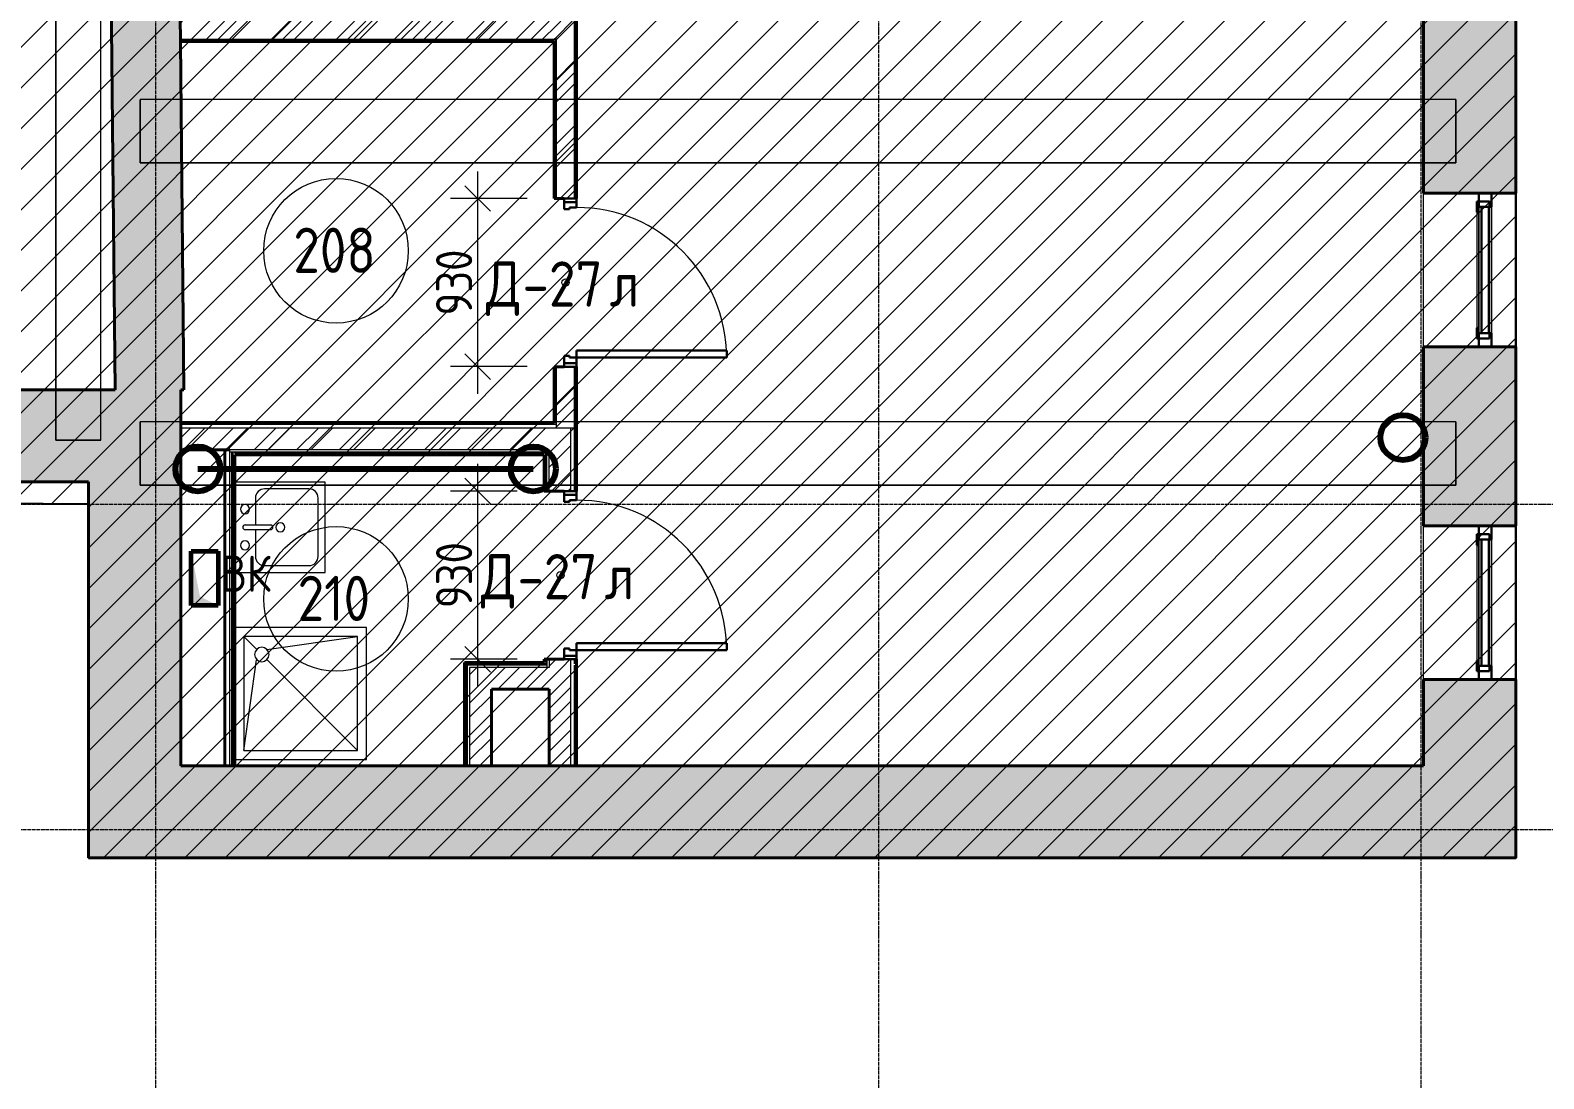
# Model space of a CAD drawing. Header units: millimetres. Extents: x -11886 to 379896, y -8130 to 47743.
# Drawn here: x 149854 to 158227, y -920 to 4877 of the extents above; entities that cross this region are included whole.
import ezdxf

# ---------------------------------------------------------------- set-up
doc = ezdxf.new("R2010")
doc.units = ezdxf.units.MM
for name, pattern in [('ADSK_Линия сетки', [25, 20, -2.5, 0, -2.5]), ('ADSK_Сверху', [4.5, 3, -1.5]), ('ADSK_Снесено', [4.5, 3, -1.5])]:
    doc.linetypes.add(name, pattern=pattern)
for name, color, linetype, lineweight, true_color in [('_ Окна', 5, 'Continuous', 30, 0x0000ff), ('Витраж', 5, 'Continuous', 18, 0x0000ff), ('Двери', 5, 'Continuous', 18, 0x0000ff), ('Линии', 7, 'Continuous', 9, 0x00a600), ('Окна', 5, 'Continuous', 18, 0x0000ff), ('Панели витража', 5, 'Continuous', 18, 0x0000ff), ('планы со стояками отопление_dwg', 7, 'Continuous', 9, 0x767676), ('Сантехника', 5, 'Continuous', 18, 0x0000ff), ('Стены внутренние', 5, 'Continuous', 18, 0x0000ff), ('Стены наружные', 1, 'ADSK_Снесено', 18, 0xff0000), ('Стены штриховка', 5, 'Continuous', 18, 0x0000ff)]:
    doc.layers.add(name, color=color, linetype=linetype, lineweight=lineweight, true_color=true_color)
for name, color, linetype, lineweight in [('Аннотация', 7, 'Continuous', 9), ('Каркас', 7, 'Continuous', 18), ('Марки дверей', 7, 'Continuous', 20), ('Марки помещений', 7, 'Continuous', 20), ('Оси', 7, 'Continuous', 9), ('Размеры', 7, 'Continuous', 9), ('стояки', 7, 'Continuous', 9), ('Узлы', 7, 'Continuous', 18)]:
    doc.layers.add(name, color=color, linetype=linetype, lineweight=lineweight)
doc.styles.add('GOST Common_1', font='GOST_Common.ttf', dxfattribs={"width": 0.9, "height": 200})
doc.styles.add('GOST Common_2', font='GOST_Common.ttf', dxfattribs={"width": 0.9, "height": 250})
doc.dimstyles.new('ADSK_Основной_2_мм_Округление_до_1_мм', dxfattribs={"dimscale": 304.8, "dimtxt": 201.142999, "dimasz": 0.463911, "dimexe": 0.492126, "dimexo": 0.492126, "dimgap": 0.098425, "dimtad": 1, "dimdec": 0, "dimdsep": 46, "dimtxsty": 'GOST Common_1', "dimblk1": 'OBLIQUE', "dimblk2": 'OBLIQUE', "dimsah": 1, "dimcen": 0.09, "dimdle": 0.492126, "dimazin": 2, "dimtfac": 1, "dimtdec": 4, "dimtix": 1, "dimtmove": 0, "dimatfit": 3, "dimfxl": 1, "dimtvp": 1, "dimtolj": 1, "dimtzin": 0, "dimlwd": 20, "dimlwe": 20, "dimarcsym": 2})
pattern_1 = [(45, (108139.4, 150), (-179.6051, 179.6051), []), (45, (108202.9, 150), (0, 359.2102), []), (45, (108075.9, 150), (0, 359.2102), [])]
pattern_2 = [(45, (108139.4, 150), (-117.8655, 117.8655), []), (45, (108217.98, 150), (-117.8655, 117.8655), [])]

# ---------------------------------------------------------------- blocks, each defined once
blk = doc.blocks.new('ADSK_БалкаЖБ_Прямоугольная - 350х280мм-843200-02 План 2-го этажа маркировочный')
at = {"layer": 'Каркас', "color": 253, "linetype": 'ADSK_Сверху', "true_color": 0xaaaaaa}
for p, q in [((-3639.3, 175), (-3639.3, -175)), ((-3639.3, 175), (3639.3, 175)), ((3639.3, -175), (3639.3, 175)), ((-3639.3, -175), (3639.3, -175))]:
    blk.add_line(p, q, dxfattribs=at)
at = {"layer": 'Каркас', "color": 253, "linetype": 'ADSK_Сверху', "true_color": 0xb2b2b2}
for p, q in [((-3639.3, -175), (-3639.3, 175)), ((3639.3, 175), (-3639.3, 175)), ((3639.3, 175), (3639.3, -175)), ((-3639.3, -175), (3639.3, -175))]:
    blk.add_line(p, q, dxfattribs=at)
blk = doc.blocks.new('Витраж-тент со смещением вовне - 60мм 30 сдвиг-1466941-02 План 2-го этажа маркировочный')
at = {"layer": '_ Окна', "color": 161, "linetype": 'ADSK_Сверху', "true_color": 0xaaaaff}
for p, q in [((-379, 25), (-379, -45)), ((-379, 25), (-349, 25)), ((-379, -45), (-379, 25)), ((379, 25), (349, 25)), ((379, -45), (379, 25)), ((379, -45), (379, 25)), ((-319, -45), (-379, -45)), ((-319, -35), (-319, -45)), ((319, -35), (319, -45)), ((319, -45), (379, -45))]:
    blk.add_line(p, q, dxfattribs=at)
at = {"layer": 'Окна', "color": 161, "linetype": 'ADSK_Сверху', "true_color": 0xaaaaff}
blk.add_line((-319, -45), (319, -45), dxfattribs=at)
blk = doc.blocks.new('Прямоугольный импост - 70х20_56мм-1425354-02 План 2-го этажа маркировочный')
at = {"layer": 'Витраж', "color": 161, "linetype": 'ADSK_Сверху', "true_color": 0xaaaaff}
for p, q in [((465.8, 2112.1), (395.8, 2112.1)), ((395.8, 2036.1), (395.8, 2112.1)), ((465.8, 2036.1), (465.8, 2112.1)), ((395.8, 1262.1), (395.8, 1338.1)), ((395.8, 1262.1), (465.8, 1262.1)), ((465.8, 1262.1), (465.8, 1338.1))]:
    blk.add_line(p, q, dxfattribs=at)
blk = doc.blocks.new('Прямоугольный импост - 70х20_56мм-1424845-02 План 2-го этажа маркировочный')
at = {"layer": 'Витраж', "color": 161, "linetype": 'ADSK_Сверху', "true_color": 0xaaaaff}
for p, q in [((-76, 35), (0, 35)), ((0, 35), (0, -35)), ((0, -35), (-76, -35))]:
    blk.add_line(p, q, dxfattribs=at)
blk = doc.blocks.new('Прямоугольный импост - 70х20_56мм-1424846-02 План 2-го этажа маркировочный')
at = {"layer": 'Витраж', "color": 161, "linetype": 'ADSK_Сверху', "true_color": 0xaaaaff}
for p, q in [((0, 35), (-76, 35)), ((0, -35), (0, 35)), ((-76, -35), (0, -35))]:
    blk.add_line(p, q, dxfattribs=at)
blk = doc.blocks.new('Прямоугольный импост - 70х60мм-1425356-02 План 2-го этажа маркировочный')
at = {"layer": 'Витраж', "color": 161, "linetype": 'ADSK_Сверху', "true_color": 0xaaaaff}
for p, q in [((465.8, 2036.1), (395.8, 2036.1)), ((395.8, 1338.1), (395.8, 2036.1)), ((465.8, 1338.1), (465.8, 2036.1)), ((395.8, 1338.1), (465.8, 1338.1))]:
    blk.add_line(p, q, dxfattribs=at)
blk = doc.blocks.new('Системная панель - _AR_Стекло_40мм_привязка по центру-V199-02 План 2-го этажа маркировочный')
at = {"layer": 'Панели витража', "lineweight": 30}
for p, q in [((349, 20), (-349, 20)), ((-349, 20), (-349, -20)), ((349, -20), (349, 20)), ((-349, -20), (349, -20))]:
    blk.add_line(p, q, dxfattribs=at)
blk = doc.blocks.new('Прямоугольный импост - 70х40_56мм-V53-02 План 2-го этажа маркировочный')
at = {"layer": 'Витраж'}
for p, q in [((-6006, 16950.4), (-6006, 16252.4)), ((-5936, 16950.4), (-5936, 16252.4))]:
    blk.add_line(p, q, dxfattribs=at)
blk = doc.blocks.new('Прямоугольный импост - 70х20_56мм-V200-02 План 2-го этажа маркировочный')
at = {"layer": 'Витраж', "lineweight": 30}
for p, q in [((-76, 35), (0, 35)), ((-76, -35), (-76, 35)), ((0, 35), (0, -35)), ((0, -35), (-76, -35))]:
    blk.add_line(p, q, dxfattribs=at)
blk = doc.blocks.new('Прямоугольный импост - 70х20_56мм-V201-02 План 2-го этажа маркировочный')
at = {"layer": 'Витраж', "lineweight": 30}
for p, q in [((0, 35), (-76, 35)), ((-76, 35), (-76, -35)), ((0, -35), (0, 35)), ((-76, -35), (0, -35))]:
    blk.add_line(p, q, dxfattribs=at)
blk = doc.blocks.new('Системная панель - _AR_Стекло_40мм_привязка по центру-V202-02 План 2-го этажа маркировочный')
at = {"layer": 'Панели витража', "lineweight": 30}
for p, q in [((349, 20), (-349, 20)), ((-349, 20), (-349, -20)), ((349, -20), (349, 20)), ((-349, -20), (349, -20))]:
    blk.add_line(p, q, dxfattribs=at)
blk = doc.blocks.new('Прямоугольный импост - 70х40_56мм-1425355-02 План 2-го этажа маркировочный')
at = {"layer": 'Витраж'}
for p, q in [((395.8, 2036.1), (395.8, 1338.1)), ((465.8, 2036.1), (465.8, 1338.1))]:
    blk.add_line(p, q, dxfattribs=at)
blk = doc.blocks.new('Прямоугольный импост - 70х20_56мм-V203-02 План 2-го этажа маркировочный')
at = {"layer": 'Витраж', "lineweight": 30}
for p, q in [((-76, 35), (0, 35)), ((-76, -35), (-76, 35)), ((0, 35), (0, -35)), ((0, -35), (-76, -35))]:
    blk.add_line(p, q, dxfattribs=at)
blk = doc.blocks.new('Прямоугольный импост - 70х20_56мм-V204-02 План 2-го этажа маркировочный')
at = {"layer": 'Витраж', "lineweight": 30}
for p, q in [((0, 35), (-76, 35)), ((-76, 35), (-76, -35)), ((0, -35), (0, 35)), ((-76, -35), (0, -35))]:
    blk.add_line(p, q, dxfattribs=at)
blk = doc.blocks.new('AC_Дверь_Однопольная - Д-27л 930х2200h-1983253-02 План 2-го этажа маркировочный')
at = {"layer": 'Двери', "lineweight": 30}
for p, q in [((415, 892), (375, 892)), ((375, 892), (375, 62)), ((415, 62), (415, 892)), ((-445, 62), (-465, 62)), ((-465, 62), (-465, -8)), ((-415, 62), (-445, 62)), ((-445, 62), (-445, -8)), ((-445, -8), (-445, 62)), ((-415, 22), (-415, 62)), ((-405, 22), (-415, 22)), ((-405, -8), (-405, 22)), ((375, 62), (415, 62)), ((415, 22), (405, 22)), ((405, 22), (405, -8)), ((445, 62), (415, 62)), ((415, 62), (415, 22)), ((445, -8), (445, 62)), ((465, 62), (445, 62)), ((445, 62), (445, -8)), ((465, -8), (465, 62)), ((-465, -8), (-445, -8)), ((-445, -8), (-405, -8)), ((405, -8), (445, -8)), ((445, -8), (465, -8))]:
    blk.add_line(p, q, dxfattribs=at)
at = {"layer": 'Двери'}
blk.add_arc((415, 62), 830, 90, 180, dxfattribs=at)
blk = doc.blocks.new('AC_Дверь_Однопольная - Д-27л 930х2200h-2080604-02 План 2-го этажа маркировочный')
at = {"layer": 'Двери', "lineweight": 30}
for p, q in [((415, 920), (375, 920)), ((375, 920), (375, 90)), ((415, 90), (415, 920)), ((-445, 90), (-465, 90)), ((-465, 90), (-465, 20)), ((-415, 90), (-445, 90)), ((-445, 90), (-445, 20)), ((-445, 20), (-445, 90)), ((-415, 50), (-415, 90)), ((375, 90), (415, 90)), ((445, 90), (415, 90)), ((415, 90), (415, 50)), ((445, 20), (445, 90)), ((465, 90), (445, 90)), ((445, 90), (445, 20)), ((465, 20), (465, 90)), ((-465, 20), (-445, 20)), ((-445, 20), (-405, 20)), ((-405, 50), (-415, 50)), ((-405, 20), (-405, 50)), ((415, 50), (405, 50)), ((405, 50), (405, 20)), ((405, 20), (445, 20)), ((445, 20), (465, 20))]:
    blk.add_line(p, q, dxfattribs=at)
at = {"layer": 'Двери'}
blk.add_arc((415, 90), 830, 90, 180, dxfattribs=at)
blk = doc.blocks.new('Кухонная мойка-Одиночная - 500 x 500 мм-1924934-02 План 2-го этажа маркировочный')
at = {"layer": 'Сантехника'}
for p, q in [((-234.3, 252.3), (-234.3, -247.7)), ((265.7, -247.7), (265.7, 252.3)), ((3, 195.2), (3, 53.1)), ((28.4, 195.2), (28.4, 53.1)), ((-196.2, 87.2), (-196.2, -158.8)), ((3, 138), (-145.4, 138)), ((176.8, 138), (28.4, 138)), ((227.6, -158.8), (227.6, 87.2)), ((-234.3, -247.7), (265.7, -247.7)), ((-145.4, -209.6), (176.8, -209.6))]:
    blk.add_line(p, q, dxfattribs=at)
for centre, radius, start, end in [((-84.3, 195.2), 25.4, 360, 180), ((-84.3, 195.2), 25.4, 180, 0), ((15.7, 195.2), 12.7, 360, 180), ((115.7, 195.2), 25.4, 360, 180), ((115.7, 195.2), 25.4, 180, 0), ((-145.4, 87.2), 50.8, 90, 180), ((176.8, 87.2), 50.8, 360, 90), ((15.7, 0), 25.4, 360, 180), ((15.7, 0), 25.4, 180, 0), ((15.7, 53.1), 12.7, 180, 0), ((-145.4, -158.8), 50.8, 180, 270), ((176.8, -158.8), 50.8, 270, 0)]:
    blk.add_arc(centre, radius, start, end, dxfattribs=at)
blk = doc.blocks.new('Душевая кабинка-2D - 730кв-1928972-02 План 2-го этажа маркировочный')
at = {"layer": 'Сантехника'}
for p, q in [((730, 0), (0, 0)), ((730, -730), (730, 0)), ((50, -50), (50, -680)), ((680, -50), (50, -50)), ((680, -680), (680, -50)), ((0, -730), (730, -730)), ((50, -680), (680, -680))]:
    blk.add_line(p, q, dxfattribs=at)
at = {"layer": 'Сантехника', "lineweight": 9}
for p, q in [((122.4, -122.4), (50, -50)), ((177.6, -122.4), (680, -50)), ((50, -680), (121.1, -178.9)), ((680, -680), (178.9, -178.9))]:
    blk.add_line(p, q, dxfattribs=at)
at = {"layer": 'Сантехника'}
for start, end in [(0, 180), (180, 0)]:
    blk.add_arc((150, -150), 40, start, end, dxfattribs=at)
blk = doc.blocks.new('планы со стояками отопление_dwg-1484427-02 План 2-го этажа маркировочный')
at = {"layer": 'стояки', "color": 246, "lineweight": 80, "true_color": 0x7f001f}
blk.add_line((215897.5, 240857.9), (217753.5, 240857.9), dxfattribs=at)
for centre in [(222564.9, 241030.8), (215897.5, 240857.9), (217753.5, 240857.9)]:
    blk.add_circle(centre, 124.3, dxfattribs=at)
blk = doc.blocks.new('ADSK_Марка_Помещение_ОдноЗначение - Номер-247393-02 План 2-го этажа маркировочный')
at = {"layer": 'Марки помещений'}
blk.add_circle((0, 0), 4, dxfattribs=at)
blk = doc.blocks.new('ADSK_Марка_Дверь - Типоразмер_ADSK_Марка-58376-02 План 2-го этажа маркировочный')
at = {"layer": 'Марки дверей', "lineweight": 9}
blk.add_circle((0, 0), 0.2, dxfattribs=at)
blk = doc.blocks.new('_Oblique')
at = {"color": 0, "linetype": 'ByBlock', "lineweight": -2}
blk.add_line((-0.5, -0.5), (0.5, 0.5), dxfattribs=at)
blk = doc.blocks.new('*D1599')
at = {"layer": 'Defpoints', "color": 0, "transparency": 16777216}
for p in [(152752.7, 3946.8), (152328.7, 3016.8), (152752.7, 3016.8)]:
    blk.add_point(p, dxfattribs=at)
at = {"layer": 'Размеры', "color": 0, "lineweight": 20, "transparency": 16777216}
for p, q in [((152328.7, 4096.8), (152328.7, 2866.8)), ((152602.7, 3946.8), (152178.7, 3946.8)), ((152602.7, 3016.8), (152178.7, 3016.8))]:
    blk.add_line(p, q, dxfattribs=at)
at = {"layer": 'Размеры', "color": 0, "lineweight": 20, "transparency": 16777216, "xscale": 141.4, "yscale": 141.4, "zscale": 141.4}
for p, rotation in [((152328.7, 3946.8), 90), ((152328.7, 3016.8), 270)]:
    blk.add_blockref('_Oblique', p, dxfattribs=dict(at, rotation=rotation))
at = {"layer": 'Размеры', "color": 0, "lineweight": 20, "transparency": 16777216, "insert": (152198.7, 3481.8), "char_height": 200, "width": 454.106, "attachment_point": 5, "rotation": 90, "style": 'GOST Common_1'}
blk.add_mtext('\\A1;930', dxfattribs=at)
blk = doc.blocks.new('*D1600')
at = {"layer": 'Defpoints', "color": 0, "transparency": 16777216}
for p in [(152696.7, 2328.8), (152328.7, 1398.8), (152696.7, 1398.8)]:
    blk.add_point(p, dxfattribs=at)
at = {"layer": 'Размеры', "color": 0, "lineweight": 20, "transparency": 16777216}
for p, q in [((152328.7, 2478.8), (152328.7, 1248.8)), ((152546.7, 2328.8), (152178.7, 2328.8)), ((152546.7, 1398.8), (152178.7, 1398.8))]:
    blk.add_line(p, q, dxfattribs=at)
at = {"layer": 'Размеры', "color": 0, "lineweight": 20, "transparency": 16777216, "xscale": 141.4, "yscale": 141.4, "zscale": 141.4}
for p, rotation in [((152328.7, 2328.8), 90), ((152328.7, 1398.8), 270)]:
    blk.add_blockref('_Oblique', p, dxfattribs=dict(at, rotation=rotation))
at = {"layer": 'Размеры', "color": 0, "lineweight": 20, "transparency": 16777216, "insert": (152198.7, 1863.8), "char_height": 200, "width": 454.106, "attachment_point": 5, "rotation": 90, "style": 'GOST Common_1'}
blk.add_mtext('\\A1;930', dxfattribs=at)

msp = doc.modelspace()

# ---------------------------------------------------------------- hatches: boundary and pattern name
at = {"lineweight": 13, "true_color": 0x636466, "transparency": 33554559}
h = msp.add_hatch(dxfattribs=at)
h.set_pattern_fill('ANSI31', color=251, scale=50)
h.set_pattern_definition([(45, (108139.4, 85026.59), (-112.2532, 112.2532), [])])
h.paths.add_polyline_path([(158072.8, 8682.3), (164353.35, 8682.3), (164172.02, 43909.21), (154172.61, 43909.21), (154172.61, 21084.06), (154859.25, 21054.57), (154861.07, 11328.12), (108910.53, 11328.12), (108910.53, 8679.25), (108429.9, 8679.25), (108429.9, 456.79), (116412.4, 422.02), (116412.4, 2336.48), (127112.04, 2336.48), (127112.04, -2582.57), (139475.8, -2582.57), (139475.8, 2335.74), (150176.33, 2256.79), (150176.33, 300.23), (158072.8, 300.23)])
at = {"layer": 'Стены внутренние', "true_color": 0xc0c0c0}
msp.add_hatch(color=9, dxfattribs=at).paths.add_polyline_path([(150703.91, 2889.5), (150643.87, 8780.41), (150263.84, 8781.41), (150323.89, 2889.5), (150686.33, 2889.5)])
at = {"layer": 'Стены внутренние', "lineweight": 9}
h = msp.add_hatch(dxfattribs=at)
h.set_pattern_fill('FP_1', color=256, style=0, pattern_type=2)
h.set_pattern_definition(pattern_1)
h.paths.add_polyline_path([(150684.17, 4826.79), (152764.74, 4826.85), (152764.74, 4926.79), (150683.15, 4926.79)])
h = msp.add_hatch(dxfattribs=at)
h.set_pattern_fill('FP_1', color=256, style=0, pattern_type=2)
h.set_pattern_definition(pattern_1)
h.paths.add_polyline_path([(152864.74, 2676.77), (152864.74, 3016.79), (152764.74, 3016.79), (152764.74, 2676.77), (152844.74, 2676.77)])
h.paths.add_polyline_path([(152764.74, 3946.79), (152864.74, 3946.79), (152864.74, 4926.79), (152764.74, 4926.79), (152764.74, 4695.67)])
h = msp.add_hatch(dxfattribs=at)
h.set_pattern_fill('FP_2', color=256, style=0, pattern_type=2)
h.set_pattern_definition(pattern_2)
h.paths.add_polyline_path([(150929.74, 2556.77), (150957.24, 2556.77), (150957.24, 2676.77), (150686.33, 2676.77), (150686.33, 2556.77), (150800.99, 2556.77)])
h = msp.add_hatch(dxfattribs=at)
h.set_pattern_fill('FP_2', color=256, style=0, pattern_type=2)
h.set_pattern_definition(pattern_2)
h.paths.add_polyline_path([(152724.74, 2556.77), (152844.74, 2556.77), (152844.74, 2676.77), (150957.24, 2676.77), (150957.24, 2556.77), (152706.98, 2556.77)])
h = msp.add_hatch(dxfattribs=at)
h.set_pattern_fill('FP_2', color=256, style=0, pattern_type=2)
h.set_pattern_definition(pattern_2)
h.paths.add_polyline_path([(152844.74, 1353.86), (152844.74, 1398.77), (152724.74, 1398.77), (152724.74, 1353.86)])
h.paths.add_polyline_path([(152724.74, 2328.77), (152844.74, 2328.77), (152844.74, 2556.77), (152724.74, 2556.77), (152724.74, 2349.29)])
h = msp.add_hatch(dxfattribs=at)
h.set_pattern_fill('FP_2', color=256, style=0, pattern_type=2)
h.set_pattern_definition(pattern_2)
h.paths.add_polyline_path([(152724.74, 1233.86), (152724.74, 1353.86), (152284.74, 1353.86), (152284.74, 1233.86), (152706.98, 1233.86)])
h = msp.add_hatch(dxfattribs=at)
h.set_pattern_fill('FP_2', color=256, style=0, pattern_type=2)
h.set_pattern_definition(pattern_2)
h.paths.add_polyline_path([(152844.74, 810.23), (152844.74, 1353.86), (152724.74, 1353.86), (152724.74, 810.23)])
h = msp.add_hatch(dxfattribs=at)
h.set_pattern_fill('FP_2', color=256, style=0, pattern_type=2)
h.set_pattern_definition(pattern_2)
h.paths.add_polyline_path([(152404.74, 810.23), (152404.74, 1233.86), (152284.74, 1233.86), (152284.74, 810.23)])
at = {"layer": 'Стены наружные', "linetype": 'Continuous', "true_color": 0xc0c0c0}
h = msp.add_hatch(color=9, dxfattribs=at)
h.paths.add_polyline_path([(158072.8, 300.23), (158072.8, 1286.55), (157562.8, 1286.55), (157562.8, 300.23), (157735.05, 300.23)])
h.paths.add_polyline_path([(157562.8, 2136.55), (158072.8, 2136.55), (158072.8, 3126.44), (157562.8, 3126.44)])
h.paths.add_polyline_path([(158072.8, 3976.44), (158072.8, 4966.95), (157562.8, 4966.95), (157562.8, 3976.44), (157735.05, 3976.44)])
h.paths.add_polyline_path([(157735.05, 5816.95), (158072.8, 5816.95), (158072.8, 6783.55), (157562.8, 6783.55), (157562.8, 5816.95), (157699.37, 5816.95)])
h.paths.add_polyline_path([(157686.64, 7633.55), (158072.8, 7633.55), (158072.8, 9192.3), (157562.8, 9192.3), (157562.8, 7633.55)])
h = msp.add_hatch(color=9, dxfattribs=at)
h.paths.add_polyline_path([(150165.66, 2379.5), (150686.33, 2379.5), (150686.33, 2889.5), (149625.02, 2889.5), (149625.02, 2379.5)])
h.paths.add_polyline_path([(147805.02, 2379.5), (147805.02, 2889.5), (146815.58, 2889.5), (146815.58, 2379.5), (147624.34, 2379.5)])
h.paths.add_polyline_path([(144016.98, 2379.5), (144995.58, 2379.5), (144995.58, 2889.5), (144016.98, 2889.5), (144016.98, 2714.83)])
h.paths.add_polyline_path([(141209.01, 2379.5), (142196.98, 2379.5), (142196.98, 2889.5), (141209.01, 2889.5), (141209.01, 2714.83)])
h.paths.add_polyline_path([(138659.84, 2379.5), (139389.01, 2379.5), (139389.01, 2889.5), (138360.26, 2889.5), (138360.26, 2379.5)])
h.paths.add_polyline_path([(135333.35, 2379.5), (136540.26, 2379.5), (136540.26, 2889.5), (135333.35, 2889.5), (135333.35, 2714.83)])
h.paths.add_polyline_path([(132532.86, 2379.5), (133933.35, 2379.5), (133933.35, 2889.5), (132532.86, 2889.5), (132532.86, 2714.83)])
h.paths.add_polyline_path([(131132.86, 2379.5), (131132.86, 2889.5), (129903.4, 2889.5), (129903.4, 2379.5), (130908.57, 2379.5)])
h.paths.add_polyline_path([(127919.58, 2379.5), (128083.4, 2379.5), (128083.4, 2889.5), (127094.76, 2889.5), (127094.76, 2379.5), (127293.77, 2379.5)])
h.paths.add_polyline_path([(125274.76, 2379.5), (125274.76, 2889.5), (124257.12, 2889.5), (124257.12, 2379.5), (124752.45, 2379.5)])
h.paths.add_polyline_path([(116412.4, 2379.5), (116813.14, 2379.5), (116813.14, 2889.5), (116412.4, 2889.5), (116412.4, 2749.37)])
h.paths.add_polyline_path([(122004.71, 2379.5), (122437.12, 2379.5), (122437.12, 2889.5), (121410.9, 2889.5), (121410.9, 2379.5)])
h.paths.add_polyline_path([(119590.9, 2379.5), (119590.9, 2889.5), (118633.14, 2889.5), (118633.14, 2379.5)])
for points in [[(150686.33, 300.23), (150686.33, 2379.5), (150176.33, 2379.5), (150176.33, 300.23), (150517.1, 300.23)], [(153977.64, 300.23), (157562.8, 300.23), (157562.8, 810.23), (150686.33, 810.23), (150686.33, 300.23), (152706.98, 300.23)]]:
    msp.add_hatch(color=9, dxfattribs=at).paths.add_polyline_path(points)
at = {"layer": 'Узлы', "true_color": 0x808080}
msp.add_hatch(color=8, dxfattribs=at).paths.add_polyline_path([(150743.32, 1696.23), (150893.32, 1696.23), (150792.82, 1745.73), (150743.32, 1996.23), (150743.32, 1745.73)])

# ---------------------------------------------------------------- linework, layer by layer
at = {"color": 251, "lineweight": 30, "true_color": 0x636466}
msp.add_lwpolyline([(154172.61, 21084.06), (154172.61, 43909.21), (164172.02, 43909.21), (164353.35, 8682.3), (158072.8, 8682.3), (158072.8, 300.23), (150176.33, 300.23), (150176.33, 2256.79), (139375.37, 2336.48), (139475.8, 2335.74), (139475.8, -2582.57), (127112.04, -2582.57), (127112.04, 2336.48), (116412.4, 2336.48), (116412.4, 422.02), (108429.9, 456.79), (108429.9, 8679.25)], dxfattribs=at)
at = {"layer": 'Каркас', "color": 253, "linetype": 'ADSK_Сверху', "true_color": 0xb2b2b2}
for p, q in [((149994.69, 8999.43), (149994.69, 2610.02)), ((150244.69, 2610.02), (150244.69, 8999.43)), ((150244.69, 2610.02), (149994.69, 2610.02))]:
    msp.add_line(p, q, dxfattribs=at)
at = {"layer": 'Каркас', "color": 253, "linetype": 'ADSK_Сверху', "true_color": 0xaaaaaa}
for p, q in [((149994.69, 2610.02), (149994.69, 8999.43)), ((150244.69, 2610.02), (150244.69, 8999.43)), ((149994.69, 2610.02), (150244.69, 2610.02))]:
    msp.add_line(p, q, dxfattribs=at)
at = {"layer": 'Линии', "lineweight": 60}
for p, q in [((150743.32, 1996.23), (150893.32, 1996.23)), ((150743.32, 1696.23), (150743.32, 1996.23)), ((150893.32, 1996.23), (150893.32, 1696.23)), ((150893.32, 1696.23), (150743.32, 1696.23))]:
    msp.add_line(p, q, dxfattribs=at)
at = {"layer": 'Оси', "linetype": 'ADSK_Линия сетки'}
for p, q in [((154549.31, -5917.65), (154549.31, 44684.79)), ((157549.31, -5917.65), (157549.31, 44684.79)), ((150549.31, -5917.65), (150549.31, 21818.8)), ((97053.17, 2256.79), (165281.12, 2256.79)), ((97053.17, 456.79), (165281.12, 456.79))]:
    msp.add_line(p, q, dxfattribs=at)
at = {"layer": 'Стены внутренние', "color": 18, "lineweight": 40, "true_color": 0x000000}
for p, q in [((152876.74, 3946.79), (152876.74, 9100.92)), ((150279.51, 7244.63), (150323.89, 2889.5)), ((150684.27, 4816.79), (150677.18, 5512.16)), ((150684.29, 4814.79), (152752.74, 4814.79)), ((150703.91, 2889.5), (150684.29, 4814.79)), ((152752.74, 4814.79), (152752.74, 3946.79)), ((152752.74, 3946.79), (152806.74, 3946.79)), ((152752.74, 3016.79), (152752.74, 2708.77)), ((152806.74, 3016.79), (152752.74, 3016.79)), ((152876.74, 2328.77), (152876.74, 3016.79)), ((150686.33, 2889.5), (150703.91, 2889.5)), ((152752.74, 2708.77), (150686.33, 2708.77)), ((150957.24, 2556.77), (150686.33, 2556.77)), ((150929.74, 2556.77), (150929.74, 810.23)), ((150984.74, 810.23), (150984.74, 2528.77)), ((150984.74, 2528.77), (152696.74, 2528.77)), ((152696.74, 2528.77), (152696.74, 2328.77)), ((152696.74, 2328.77), (152806.74, 2328.77)), ((152256.74, 1381.86), (152256.74, 810.23)), ((152696.74, 1381.86), (152256.74, 1381.86)), ((152696.74, 1398.77), (152696.74, 1381.86)), ((152806.74, 1398.77), (152696.74, 1398.77)), ((152876.74, 810.23), (152876.74, 1398.77)), ((152404.74, 810.23), (152404.74, 1233.86)), ((152404.74, 1233.86), (152724.74, 1233.86)), ((152724.74, 1233.86), (152724.74, 810.23)), ((150929.74, 810.23), (150984.74, 810.23)), ((152256.74, 810.23), (152404.74, 810.23)), ((152724.74, 810.23), (152874.74, 810.23))]:
    msp.add_line(p, q, dxfattribs=at)
at = {"layer": 'Стены наружные', "color": 18, "linetype": 'Continuous', "lineweight": 40, "true_color": 0x000000}
for p, q in [((157562.8, 4966.95), (157562.8, 3976.44)), ((158072.8, 3976.44), (158072.8, 4966.95)), ((157562.8, 3976.44), (158072.8, 3976.44)), ((158072.8, 3126.44), (157562.8, 3126.44)), ((157562.8, 3126.44), (157562.8, 2136.55)), ((158072.8, 2136.55), (158072.8, 3126.44)), ((150323.89, 2889.5), (149625.02, 2889.5)), ((150686.33, 810.23), (150686.33, 2889.5)), ((149625.02, 2379.5), (150176.33, 2379.5)), ((150176.33, 2379.5), (150176.33, 300.23)), ((157562.8, 2136.55), (158072.8, 2136.55)), ((158072.8, 1286.55), (157562.8, 1286.55)), ((157562.8, 1286.55), (157562.8, 810.23)), ((158072.8, 300.23), (158072.8, 1286.55)), ((150929.74, 810.23), (150686.33, 810.23)), ((152256.74, 810.23), (150984.74, 810.23)), ((152724.74, 810.23), (152404.74, 810.23)), ((157562.8, 810.23), (152876.74, 810.23)), ((150176.33, 300.23), (158072.8, 300.23))]:
    msp.add_line(p, q, dxfattribs=at)
at = {"layer": 'Стены наружные', "color": 18, "linetype": 'Continuous', "true_color": 0x000000}
for p, q in [((157562.8, 3126.44), (157562.8, 3976.44)), ((158072.8, 3976.44), (158072.8, 3126.44)), ((157562.8, 1286.55), (157562.8, 2136.55)), ((158072.8, 2136.55), (158072.8, 1286.55))]:
    msp.add_line(p, q, dxfattribs=at)
at = {"layer": 'Стены штриховка'}
for p, q in [((152864.74, 3946.79), (152864.74, 9088.92)), ((152874.74, 3946.79), (152874.74, 9100.92)), ((150684.17, 4826.79), (152764.74, 4826.79)), ((150684.27, 4816.79), (150684.29, 4814.79)), ((150684.27, 4816.79), (152764.74, 4816.79)), ((152752.74, 4814.79), (152764.74, 4814.79)), ((152754.74, 3946.79), (152754.74, 4814.79)), ((152764.74, 3946.79), (152764.74, 4826.79)), ((152754.74, 2708.77), (152754.74, 3016.79)), ((152764.74, 2676.77), (152764.74, 3016.79)), ((152864.74, 2328.77), (152864.74, 3016.79)), ((152874.74, 2708.77), (152874.74, 3016.79)), ((152764.74, 2706.77), (150686.33, 2706.77)), ((152764.74, 2696.77), (150686.33, 2696.77)), ((152874.74, 2708.77), (152876.74, 2708.77)), ((152874.74, 2328.77), (152874.74, 2706.77)), ((152874.74, 2696.77), (152876.74, 2696.77)), ((152864.74, 2676.77), (150686.33, 2676.77)), ((152844.74, 2328.77), (152844.74, 2676.77)), ((150956.74, 2556.77), (150956.74, 810.23)), ((152711.74, 2543.77), (150956.74, 2543.77)), ((152724.74, 2556.77), (150957.24, 2556.77)), ((150969.74, 810.23), (150969.74, 2543.77)), ((150975.74, 810.23), (150975.74, 2543.77)), ((150984.74, 2537.77), (150984.74, 2543.77)), ((152705.74, 2537.77), (150984.74, 2537.77)), ((152705.74, 2328.77), (152705.74, 2537.77)), ((152711.74, 2328.77), (152711.74, 2543.77)), ((152724.74, 2328.77), (152724.74, 2556.77)), ((152265.74, 1372.86), (152265.74, 810.23)), ((152711.74, 1372.86), (152265.74, 1372.86)), ((152271.74, 1366.86), (152271.74, 810.23)), ((152711.74, 1366.86), (152271.74, 1366.86)), ((152284.74, 1353.86), (152284.74, 810.23)), ((152724.74, 1353.86), (152284.74, 1353.86)), ((152705.74, 1381.86), (152705.74, 1398.77)), ((152705.74, 1381.86), (152711.74, 1381.86)), ((152711.74, 1398.77), (152711.74, 1353.86)), ((152724.74, 1398.77), (152724.74, 1353.86)), ((152844.74, 810.23), (152844.74, 1398.77)), ((152864.74, 1372.86), (152864.74, 1398.77)), ((152864.74, 810.23), (152864.74, 1366.86)), ((152874.74, 1381.86), (152874.74, 1398.77)), ((152874.74, 1381.86), (152876.74, 1381.86)), ((152874.74, 810.23), (152874.74, 1372.86)), ((152874.74, 810.23), (152876.74, 810.23))]:
    msp.add_line(p, q, dxfattribs=at)

# ---------------------------------------------------------------- block references
at = {"layer": '_ Окна', "color": 161, "linetype": 'ADSK_Сверху', "true_color": 0xaaaaff, "rotation": 270.0000000000003}
for p in [(157902.8, 3551.44), (157902.8, 1711.55)]:
    msp.add_blockref('Витраж-тент со смещением вовне - 60мм 30 сдвиг-1466941-02 План 2-го этажа маркировочный', p, dxfattribs=at)
at = {"layer": 'Витраж', "color": 161, "linetype": 'ADSK_Сверху', "true_color": 0xaaaaff}
for name, p, rotation in [('Прямоугольный импост - 70х20_56мм-1425354-02 План 2-го этажа маркировочный', (158333.59, 5238.56), 180), ('Прямоугольный импост - 70х20_56мм-1424846-02 План 2-го этажа маркировочный', (157902.8, 3976.44), 90.00000000000031), ('Прямоугольный импост - 70х60мм-1425356-02 План 2-го этажа маркировочный', (158333.59, 5238.56), 180), ('Прямоугольный импост - 70х20_56мм-1425354-02 План 2-го этажа маркировочный', (158333.59, 3398.67), 180), ('Прямоугольный импост - 70х20_56мм-1424846-02 План 2-го этажа маркировочный', (157902.8, 2136.55), 90.00000000000031), ('Прямоугольный импост - 70х60мм-1425356-02 План 2-го этажа маркировочный', (158333.59, 3398.67), 180)]:
    msp.add_blockref(name, p, dxfattribs=dict(at, rotation=rotation))
at = {"layer": 'Витраж'}
for name, p, rotation in [('Прямоугольный импост - 70х20_56мм-V201-02 План 2-го этажа маркировочный', (157902.8, 3976.44), 90.00000000000031), ('Прямоугольный импост - 70х40_56мм-V53-02 План 2-го этажа маркировочный', (151931.76, 20152.83), 180), ('Прямоугольный импост - 70х20_56мм-V204-02 План 2-го этажа маркировочный', (157902.8, 2136.55), 90.00000000000031), ('Прямоугольный импост - 70х40_56мм-1425355-02 План 2-го этажа маркировочный', (158333.59, 3398.67), 180)]:
    msp.add_blockref(name, p, dxfattribs=dict(at, rotation=rotation))
at = {"layer": 'Витраж', "color": 161, "linetype": 'ADSK_Сверху', "true_color": 0xaaaaff, "extrusion": (0, 0, -1), "rotation": 269.9999999999997}
for p in [(-157902.8, 3126.44), (-157902.8, 1286.55)]:
    msp.add_blockref('Прямоугольный импост - 70х20_56мм-1424845-02 План 2-го этажа маркировочный', p, dxfattribs=at)
at = {"layer": 'Витраж', "extrusion": (0, 0, -1), "rotation": 269.9999999999997}
for name, p in [('Прямоугольный импост - 70х20_56мм-V200-02 План 2-го этажа маркировочный', (-157902.8, 3126.44)), ('Прямоугольный импост - 70х20_56мм-V203-02 План 2-го этажа маркировочный', (-157902.8, 1286.55))]:
    msp.add_blockref(name, p, dxfattribs=at)
at = {"layer": 'Двери'}
for name, p, rotation in [('AC_Дверь_Однопольная - Д-27л 930х2200h-1983253-02 План 2-го этажа маркировочный', (152814.74, 3481.79), 269.9999999999999), ('AC_Дверь_Однопольная - Д-27л 930х2200h-2080604-02 План 2-го этажа маркировочный', (152786.74, 1863.77), 270)]:
    msp.add_blockref(name, p, dxfattribs=dict(at, rotation=rotation))
at = {"layer": 'Каркас', "color": 253, "linetype": 'ADSK_Сверху', "true_color": 0xaaaaaa, "rotation": 180}
for p in [(154100.92, 4318.29), (154100.92, 2536.66)]:
    msp.add_blockref('ADSK_БалкаЖБ_Прямоугольная - 350х280мм-843200-02 План 2-го этажа маркировочный', p, dxfattribs=at)
at = {"layer": 'Марки дверей', "xscale": 99.99999999999993, "yscale": 99.99999999999993, "zscale": 99.99999999999993}
for p in [(152814.74, 3481.79), (152786.74, 1863.77)]:
    msp.add_blockref('ADSK_Марка_Дверь - Типоразмер_ADSK_Марка-58376-02 План 2-го этажа маркировочный', p, dxfattribs=at)
at = {"layer": 'Марки помещений', "xscale": 99.99999999999993, "yscale": 99.99999999999993, "zscale": 99.99999999999993}
for p in [(151545.36, 3657.7), (151545.36, 1732.73)]:
    msp.add_blockref('ADSK_Марка_Помещение_ОдноЗначение - Номер-247393-02 План 2-го этажа маркировочный', p, dxfattribs=at)
at = {"layer": 'Панели витража', "rotation": 270.0000000000003}
for name, p in [('Системная панель - _AR_Стекло_40мм_привязка по центру-V199-02 План 2-го этажа маркировочный', (157902.8, 3551.44)), ('Системная панель - _AR_Стекло_40мм_привязка по центру-V202-02 План 2-го этажа маркировочный', (157902.8, 1711.55))]:
    msp.add_blockref(name, p, dxfattribs=at)
at = {"layer": 'планы со стояками отопление_dwg', "color": 6, "true_color": 0xff00ff}
msp.add_blockref('планы со стояками отопление_dwg-1484427-02 План 2-го этажа маркировочный', (-65116.64, -238406.38), dxfattribs=at)
at = {"layer": 'Сантехника', "rotation": 89.9999999999998}
msp.add_blockref('Кухонная мойка-Одиночная - 500 x 500 мм-1924934-02 План 2-го этажа маркировочный', (151237.09, 2113.09), dxfattribs=at)
at = {"layer": 'Сантехника'}
msp.add_blockref('Душевая кабинка-2D - 730кв-1928972-02 План 2-го этажа маркировочный', (150984.74, 1575.23), dxfattribs=at)

# ---------------------------------------------------------------- texts
at = {"layer": 'Аннотация', "insert": (150908.26, 1972.33), "char_height": 200, "width": 360.7594, "attachment_point": 1, "style": 'GOST Common_2'}
msp.add_mtext('ВК', dxfattribs=at)
at = {"layer": 'Марки дверей', "lineweight": 9, "char_height": 250, "attachment_point": 1, "style": 'GOST Common_1'}
for s, insert, width in [('\\fGOST Common|b0|i0|c204|p34|;\\W.9;Д', (152374.92, 3598.8), 245.3164), ('-27', (152577.32, 3598.8), 584.4302), ('\\fGOST Common|b0|i0|c204|p34|;\\W.9;л', (153059.52, 3598.8), 194.8101), ('\\fGOST Common|b0|i0|c204|p34|;\\W.9;Д', (152346.92, 1980.79), 245.3164), ('-27', (152549.32, 1980.79), 584.4302), ('\\fGOST Common|b0|i0|c204|p34|;\\W.9;л', (153031.52, 1980.79), 194.8101)]:
    msp.add_mtext(s, dxfattribs=dict(at, insert=insert, width=width))
at = {"layer": 'Марки помещений', "lineweight": 9, "char_height": 250, "attachment_point": 1, "style": 'GOST Common_1'}
for s, insert, width in [('208', (151309.11, 3785.43), 584.4302), ('210', (151332.96, 1860.46), 526.7087)]:
    msp.add_mtext(s, dxfattribs=dict(at, insert=insert, width=width))

# ---------------------------------------------------------------- dimensions: what is measured, and where the dimension line sits
at = {"layer": 'Размеры', "lineweight": 20}
for base, p1, p2, picture, middle in [((152328.74, 3016.79), (152752.74, 3946.79), (152752.74, 3016.79), '*D1599', (152198.74, 3481.79)), ((152328.74, 1398.77), (152696.74, 2328.77), (152696.74, 1398.77), '*D1600', (152198.74, 1863.77))]:
    dim = msp.add_linear_dim(base=base, p1=p1, p2=p2, angle=90, dimstyle='ADSK_Основной_2_мм_Округление_до_1_мм', override={"dimpost": '<>', "dimfxl": 930}, dxfattribs=at)
    dim.commit()
    dim.dimension.update_dxf_attribs({"geometry": picture, "text_midpoint": middle})

doc.saveas('drawing.dxf')
